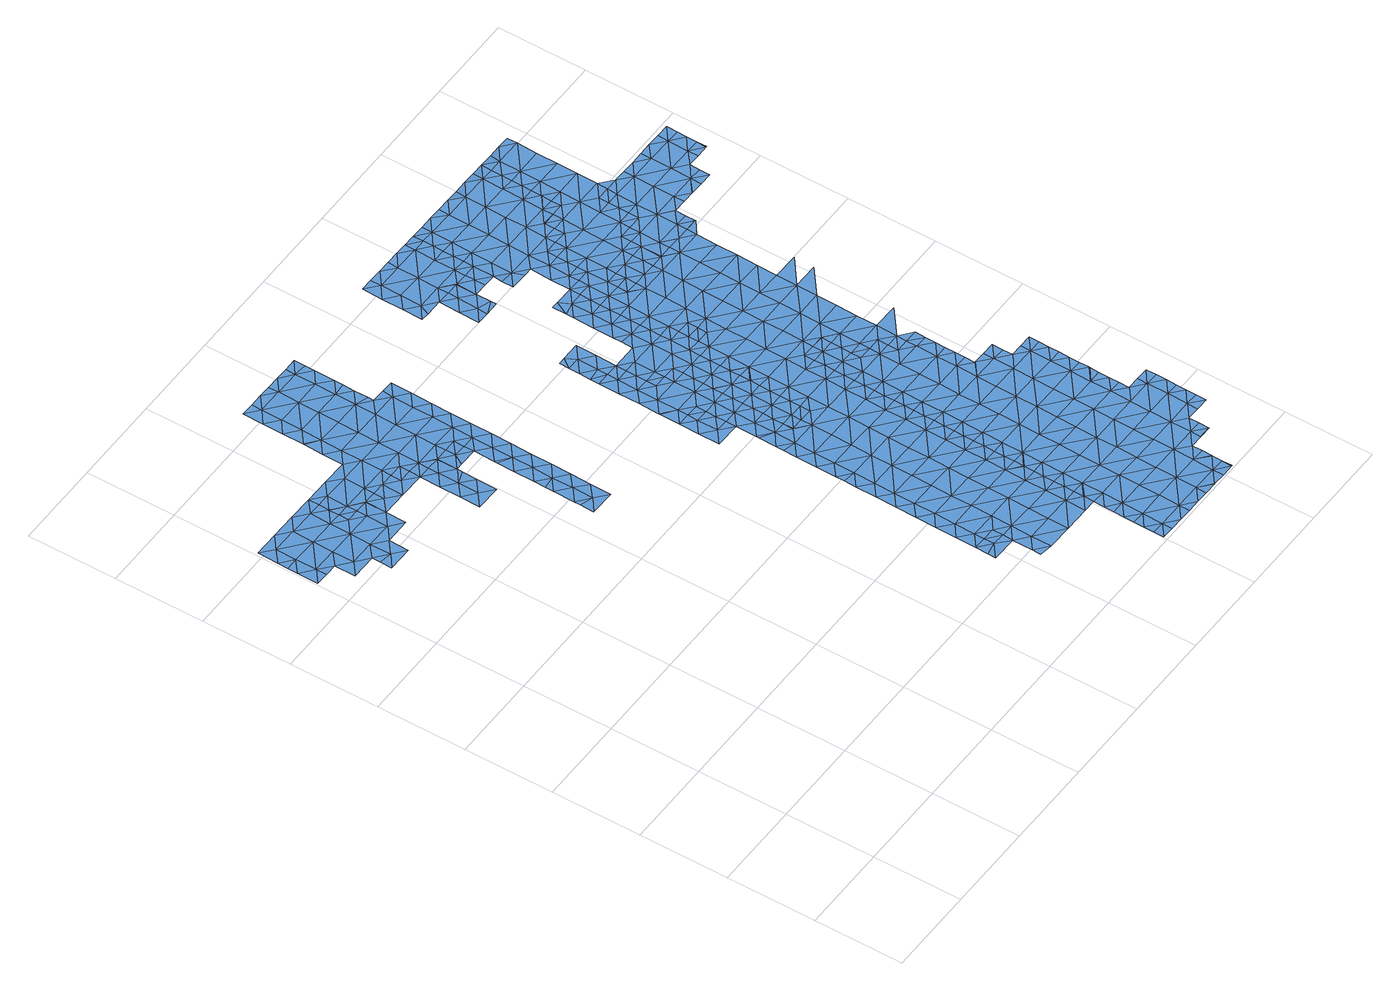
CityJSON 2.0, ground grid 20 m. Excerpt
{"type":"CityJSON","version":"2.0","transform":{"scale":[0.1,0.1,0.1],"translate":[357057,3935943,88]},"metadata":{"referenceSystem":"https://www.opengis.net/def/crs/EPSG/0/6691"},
"CityObjects":{
"waterbody1":{"type":"WaterBody","attributes":{"name":"10","class":"1140","function":"1","WaterBodyRiverFloodingRiskAttribute.description":"5","WaterBodyRiverFloodingRiskAttribute.rankOrg":"1","WaterBodyRiverFloodingRiskAttribute.adminType":"2","WaterBodyRiverFloodingRiskAttribute.scale":"L2"},"geometry":[{"type":"MultiSurface","lod":"1","boundaries":[[[0,1,2]],[[0,3,1]],[[0,4,3]],[[5,6,7]],[[5,8,6]],[[9,10,11]],[[9,12,10]],[[12,13,10]],[[14,6,15]],[[6,14,1]],[[6,16,15]],[[17,15,18]],[[14,19,1]],[[20,21,22]],[[23,20,10]],[[22,10,20]],[[21,20,24]],[[25,26,27]],[[28,29,30]],[[31,29,28]],[[32,29,31]],[[0,33,4]],[[2,26,25]],[[1,19,2]],[[1,3,7]],[[18,11,17]],[[7,6,1]],[[8,16,6]],[[24,34,21]],[[34,35,21]],[[36,35,34]],[[37,35,36]],[[11,10,22]],[[23,10,13]],[[27,38,25]],[[33,25,38]],[[0,25,33]],[[0,2,25]],[[37,39,35]],[[14,15,17]],[[14,17,19]],[[17,11,22]],[[17,22,19]],[[19,22,21]],[[19,21,35]],[[34,40,36]],[[19,35,39]],[[19,39,2]],[[2,39,41]],[[41,42,2]],[[2,42,26]],[[43,44,30]],[[44,28,30]],[[34,28,44]],[[34,44,40]],[[43,40,44]],[[4,45,3]],[[46,7,47]],[[5,7,46]],[[29,48,49]],[[49,30,29]],[[48,29,32]],[[7,3,47]],[[47,3,45]]]}]},
"waterbody2":{"type":"WaterBody","attributes":{"name":"10","class":"1140","function":"1","WaterBodyRiverFloodingRiskAttribute.description":"5","WaterBodyRiverFloodingRiskAttribute.rankOrg":"2","WaterBodyRiverFloodingRiskAttribute.adminType":"2","WaterBodyRiverFloodingRiskAttribute.scale":"L2"},"geometry":[{"type":"MultiSurface","lod":"1","boundaries":[[[50,51,52]],[[50,53,51]],[[54,55,56]],[[57,58,59]],[[60,61,62]],[[31,60,62]],[[32,31,62]],[[63,55,54]],[[64,65,66]],[[54,56,67]],[[41,37,68]],[[41,68,42]],[[42,68,26]],[[26,69,27]],[[27,69,38]],[[70,71,72]],[[73,74,75]],[[37,36,68]],[[71,76,77]],[[78,79,77]],[[80,79,81]],[[75,82,73]],[[82,83,84]],[[85,86,87]],[[86,85,88]],[[86,88,89]],[[80,87,86]],[[80,81,87]],[[90,91,92]],[[68,36,40]],[[89,83,86]],[[82,86,83]],[[82,80,86]],[[75,80,82]],[[75,79,80]],[[75,77,79]],[[77,75,71]],[[74,72,71]],[[93,72,74]],[[73,94,93]],[[95,96,97]],[[68,40,98]],[[40,43,98]],[[43,30,98]],[[68,98,99]],[[99,98,96]],[[98,100,96]],[[98,30,100]],[[53,101,51]],[[52,51,64]],[[97,102,103]],[[97,103,104]],[[104,103,91]],[[103,105,91]],[[106,105,103]],[[106,107,105]],[[108,105,107]],[[91,105,108]],[[108,92,91]],[[104,91,109]],[[91,90,109]],[[110,78,109]],[[110,111,78]],[[78,111,79]],[[111,112,79]],[[79,112,81]],[[78,104,109]],[[64,51,65]],[[101,65,51]],[[104,78,113]],[[114,113,78]],[[76,113,114]],[[76,95,113]],[[115,95,76]],[[115,116,95]],[[117,99,116]],[[63,65,101]],[[65,63,54]],[[65,54,66]],[[66,54,118]],[[118,54,67]],[[39,37,41]],[[74,73,93]],[[119,120,73]],[[82,119,73]],[[84,119,82]],[[120,94,73]],[[117,69,99]],[[117,38,69]],[[121,76,70]],[[71,70,76]],[[116,96,95]],[[121,115,76]],[[95,97,113]],[[76,114,77]],[[77,114,78]],[[113,97,104]],[[74,71,75]],[[116,99,96]],[[69,68,99]],[[26,68,69]],[[122,123,124]],[[125,124,126]],[[61,127,62]],[[128,126,124]],[[103,102,106]],[[129,107,106]],[[124,123,128]],[[59,130,123]],[[58,130,59]],[[131,58,57]],[[130,132,123]],[[123,132,128]],[[132,129,128]],[[106,128,129]],[[102,128,106]],[[102,126,128]],[[62,126,102]],[[127,126,62]],[[127,125,126]],[[122,133,123]],[[133,59,123]],[[134,59,133]],[[134,57,59]],[[135,57,134]],[[136,57,135]],[[136,56,57]],[[67,56,136]],[[56,131,57]],[[55,131,56]],[[30,49,100]],[[49,48,100]],[[48,62,137]],[[100,48,137]],[[96,100,137]],[[96,137,97]],[[97,137,102]],[[32,62,48]],[[137,62,102]]]}]},
"waterbody3":{"type":"WaterBody","attributes":{"name":"10","class":"1140","function":"1","WaterBodyRiverFloodingRiskAttribute.description":"5","WaterBodyRiverFloodingRiskAttribute.rankOrg":"1","WaterBodyRiverFloodingRiskAttribute.adminType":"2","WaterBodyRiverFloodingRiskAttribute.scale":"L2"},"geometry":[{"type":"MultiSurface","lod":"1","boundaries":[[[133,122,138]],[[139,140,141]],[[133,138,142]],[[142,138,143]],[[140,139,144]],[[143,138,127]],[[125,127,138]],[[145,61,60]],[[146,147,148]],[[147,145,31]],[[146,145,147]],[[146,143,145]],[[146,149,143]],[[144,149,146]],[[140,148,141]],[[140,146,148]],[[122,124,138]],[[143,127,61]],[[145,143,61]],[[138,124,125]],[[60,31,145]],[[140,144,146]]]}]},
"waterbody4":{"type":"WaterBody","attributes":{"name":"10","class":"1140","function":"1","WaterBodyRiverFloodingRiskAttribute.description":"5","WaterBodyRiverFloodingRiskAttribute.rankOrg":"3","WaterBodyRiverFloodingRiskAttribute.adminType":"2","WaterBodyRiverFloodingRiskAttribute.scale":"L2"},"geometry":[{"type":"MultiSurface","lod":"1","boundaries":[[[150,151,152]],[[152,151,153]],[[154,155,150]],[[153,151,156]],[[156,151,157]],[[155,157,151]],[[155,151,150]]]}]},
"waterbody5":{"type":"WaterBody","attributes":{"name":"10","class":"1140","function":"1","WaterBodyRiverFloodingRiskAttribute.description":"5","WaterBodyRiverFloodingRiskAttribute.rankOrg":"2","WaterBodyRiverFloodingRiskAttribute.adminType":"2","WaterBodyRiverFloodingRiskAttribute.scale":"L2"},"geometry":[{"type":"MultiSurface","lod":"1","boundaries":[[[158,157,159]],[[157,155,159]],[[160,161,158]],[[159,160,158]],[[162,163,164]],[[155,154,159]],[[163,165,164]],[[160,166,161]],[[161,166,167]],[[152,164,165]],[[168,160,159]],[[165,169,152]],[[169,154,150]],[[166,170,167]],[[168,159,154]],[[150,152,169]],[[171,167,170]],[[172,166,160]],[[163,173,165]],[[168,172,160]],[[168,154,169]],[[174,171,175]],[[176,169,165]],[[171,170,175]],[[166,177,170]],[[172,177,166]],[[178,174,175]],[[179,174,178]],[[180,175,170]],[[179,181,182]],[[165,173,176]],[[178,181,179]],[[169,183,168]],[[177,180,170]],[[182,181,184]],[[168,183,172]],[[169,176,185]],[[181,186,184]],[[180,187,175]],[[184,186,188]],[[175,189,178]],[[187,189,175]],[[169,185,183]],[[173,190,176]],[[191,181,178]],[[183,192,172]],[[193,188,194]],[[177,172,192]],[[188,186,194]],[[181,191,186]],[[195,196,197]],[[185,176,190]],[[195,193,196]],[[173,198,190]],[[191,178,189]],[[193,194,196]],[[177,192,199]],[[180,177,200]],[[197,201,202]],[[203,204,205]],[[183,185,206]],[[202,201,207]],[[200,177,199]],[[205,204,208]],[[187,180,200]],[[197,196,201]],[[194,186,209]],[[187,210,189]],[[185,190,206]],[[209,186,191]],[[203,211,204]],[[200,210,187]],[[212,213,198]],[[207,214,215]],[[198,213,190]],[[208,216,217]],[[218,201,196]],[[192,183,219]],[[216,208,204]],[[207,201,214]],[[213,220,190]],[[183,206,219]],[[211,221,204]],[[222,194,209]],[[223,224,217]],[[225,218,196]],[[189,226,191]],[[227,228,190]],[[196,194,225]],[[190,228,206]],[[229,230,231]],[[232,214,201]],[[199,192,233]],[[190,220,227]],[[229,215,230]],[[234,200,199]],[[235,232,201]],[[225,194,222]],[[215,214,230]],[[235,201,218]],[[236,189,210]],[[217,216,223]],[[237,209,191]],[[238,216,204]],[[192,219,233]],[[223,239,224]],[[240,241,206]],[[218,225,242]],[[224,239,243]],[[244,245,221]],[[232,246,214]],[[247,230,214]],[[206,228,240]],[[244,231,245]],[[226,189,236]],[[248,223,216]],[[219,206,241]],[[246,247,214]],[[234,199,233]],[[231,230,245]],[[249,222,209]],[[204,221,238]],[[250,242,225]],[[251,252,219]],[[219,252,233]],[[253,248,216]],[[238,253,216]],[[254,243,239]],[[210,200,255]],[[219,241,251]],[[237,191,226]],[[249,225,222]],[[256,257,230]],[[255,200,234]],[[221,245,238]],[[258,236,210]],[[256,230,247]],[[259,260,223]],[[223,260,239]],[[252,261,233]],[[259,223,248]],[[245,230,257]],[[262,263,233]],[[257,264,245]],[[265,254,239]],[[266,258,210]],[[233,261,262]],[[249,209,237]],[[234,233,263]],[[264,267,245]],[[245,268,238]],[[250,225,269]],[[270,265,239]],[[210,255,266]],[[239,260,270]],[[249,271,225]],[[272,273,234]],[[234,273,255]],[[274,248,253]],[[245,267,268]],[[275,253,238]],[[226,236,258]],[[234,263,272]],[[276,275,238]],[[226,277,237]],[[238,268,276]],[[269,225,271]],[[273,278,255]],[[278,279,255]],[[266,255,279]],[[280,281,253]],[[277,226,258]],[[237,282,249]],[[253,275,280]],[[274,253,281]],[[283,284,285]],[[279,286,266]],[[283,269,271]],[[285,269,283]],[[286,287,266]],[[266,287,258]],[[282,237,277]],[[288,271,249]],[[282,289,249]],[[287,290,258]],[[291,277,258]],[[292,284,283]],[[293,284,292]],[[290,291,258]],[[294,293,292]],[[292,295,294]],[[271,296,283]],[[297,282,277]],[[298,295,299]],[[298,294,295]],[[300,297,277]],[[300,277,291]],[[288,249,289]],[[288,296,271]],[[299,301,302]],[[296,292,283]],[[295,301,299]],[[303,301,304]],[[303,302,301]],[[305,306,282]],[[282,297,305]],[[307,304,301]],[[289,282,306]],[[292,308,295]],[[309,288,289]],[[310,311,312]],[[311,307,301]],[[310,307,311]],[[313,309,289]],[[289,306,313]],[[308,301,295]],[[314,292,296]],[[309,315,288]],[[316,317,318]],[[316,312,317]],[[315,319,288]],[[312,311,317]],[[296,288,319]],[[292,314,308]],[[320,314,296]],[[321,318,317]],[[322,320,296]],[[322,296,319]],[[311,301,323]],[[301,308,323]],[[324,308,314]],[[317,325,321]],[[326,327,328]],[[329,314,320]],[[330,324,314]],[[328,327,331]],[[332,326,328]],[[317,311,333]],[[330,314,329]],[[311,323,333]],[[334,335,336]],[[336,332,334]],[[332,328,334]],[[317,337,325]],[[331,338,328]],[[339,308,324]],[[317,333,337]],[[340,335,341]],[[323,308,339]],[[335,334,341]],[[342,340,341]],[[343,334,328]],[[344,338,345]],[[341,346,342]],[[346,347,348]],[[345,325,344]],[[348,342,346]],[[324,349,339]],[[325,337,344]],[[328,338,343]],[[347,350,351]],[[352,341,334]],[[323,339,353]],[[333,323,354]],[[346,350,347]],[[350,355,351]],[[356,357,358]],[[349,359,339]],[[338,344,343]],[[337,333,354]],[[341,360,346]],[[361,362,357]],[[323,353,354]],[[363,334,343]],[[364,355,350]],[[357,356,361]],[[359,365,339]],[[344,337,366]],[[367,368,346]],[[341,352,360]],[[369,353,339]],[[346,360,367]],[[370,371,372]],[[334,363,352]],[[350,346,368]],[[370,362,371]],[[371,359,372]],[[337,354,366]],[[362,361,371]],[[356,373,361]],[[374,375,344]],[[371,365,359]],[[376,360,352]],[[364,350,377]],[[344,366,374]],[[343,344,375]],[[350,368,377]],[[343,378,363]],[[379,376,352]],[[354,353,369]],[[373,380,361]],[[381,366,354]],[[382,383,384]],[[339,365,369]],[[385,383,373]],[[385,384,383]],[[368,386,377]],[[363,387,352]],[[388,379,352]],[[371,361,380]],[[383,380,373]],[[371,389,365]],[[381,354,369]],[[368,390,386]],[[343,375,378]],[[381,391,366]],[[392,393,394]],[[382,395,383]],[[394,377,392]],[[377,386,392]],[[387,363,378]],[[390,396,386]],[[371,380,389]],[[388,352,387]],[[374,366,397]],[[398,393,399]],[[375,374,397]],[[400,380,383]],[[393,392,399]],[[401,398,399]],[[402,392,386]],[[366,391,397]],[[396,402,386]],[[365,389,403]],[[369,365,404]],[[405,388,387]],[[406,401,399]],[[378,375,407]],[[365,403,404]],[[381,408,391]],[[409,399,392]],[[381,369,408]],[[375,397,407]],[[387,410,405]],[[402,396,411]],[[412,413,378]],[[369,404,408]],[[406,399,414]],[[378,407,412]],[[387,378,413]],[[415,414,399]],[[392,402,409]],[[387,413,410]],[[411,416,402]],[[391,408,417]],[[397,391,418]],[[399,409,415]],[[410,413,419]],[[416,420,402]],[[421,412,407]],[[420,422,402]],[[423,408,404]],[[391,417,418]],[[409,402,422]],[[407,397,421]],[[415,424,414]],[[425,419,413]],[[424,426,427]],[[427,414,424]],[[426,428,429]],[[430,413,412]],[[431,417,408]],[[397,418,421]],[[432,409,422]],[[428,426,424]],[[415,409,432]],[[425,413,433]],[[430,412,421]],[[432,434,415]],[[433,413,435]],[[415,436,424]],[[424,437,428]],[[422,438,432]],[[435,413,439]],[[413,430,439]],[[438,440,432]],[[424,436,437]],[[415,434,436]],[[441,435,439]],[[442,434,432]],[[443,432,440]],[[442,432,443]],[[439,444,441]],[[445,446,447]],[[445,437,446]],[[446,448,447]],[[437,436,446]],[[449,434,442]],[[436,434,450]],[[446,451,448]],[[450,434,449]],[[452,451,453]],[[452,448,451]],[[454,446,436]],[[455,456,457]],[[457,453,455]],[[453,451,455]],[[454,451,446]],[[436,450,458]],[[456,459,460]],[[460,459,461]],[[458,450,462]],[[456,455,459]],[[454,436,458]],[[463,455,451]],[[454,463,451]],[[464,461,459]],[[462,465,458]],[[466,459,455]],[[459,467,464]],[[468,455,463]],[[466,455,468]],[[459,466,467]],[[469,467,466]]]}]},
"waterbody6":{"type":"WaterBody","attributes":{"name":"10","class":"1140","function":"1","WaterBodyRiverFloodingRiskAttribute.description":"5","WaterBodyRiverFloodingRiskAttribute.rankOrg":"3","WaterBodyRiverFloodingRiskAttribute.adminType":"2","WaterBodyRiverFloodingRiskAttribute.scale":"L2"},"geometry":[{"type":"MultiSurface","lod":"1","boundaries":[[[211,244,221]],[[215,229,470]],[[215,470,471]],[[471,470,472]],[[470,473,472]],[[470,229,231]],[[203,472,473]],[[211,203,473]],[[473,244,211]],[[244,473,231]],[[231,473,470]]]}]},
"waterbody7":{"type":"WaterBody","attributes":{"name":"10","class":"1140","function":"1","WaterBodyRiverFloodingRiskAttribute.description":"5","WaterBodyRiverFloodingRiskAttribute.rankOrg":"1","WaterBodyRiverFloodingRiskAttribute.adminType":"2","WaterBodyRiverFloodingRiskAttribute.scale":"L2"},"geometry":[{"type":"MultiSurface","lod":"1","boundaries":[[[474,475,476]],[[477,475,478]],[[478,475,474]],[[477,479,475]],[[480,476,475]],[[265,480,479]],[[478,474,481]],[[480,475,479]],[[482,479,477]],[[254,482,243]],[[479,254,265]],[[254,479,482]]]}]},
"waterbody8":{"type":"WaterBody","attributes":{"name":"10","class":"1140","function":"1","WaterBodyRiverFloodingRiskAttribute.description":"5","WaterBodyRiverFloodingRiskAttribute.rankOrg":"1","WaterBodyRiverFloodingRiskAttribute.adminType":"2","WaterBodyRiverFloodingRiskAttribute.scale":"L2"},"geometry":[{"type":"MultiSurface","lod":"1","boundaries":[[[483,247,246]],[[310,484,307]],[[310,312,484]],[[321,325,345]],[[485,312,316]],[[259,486,260]],[[260,487,270]],[[270,487,265]],[[355,488,489]],[[351,355,489]],[[348,347,490]],[[488,491,489]],[[492,493,490]],[[293,294,483]],[[294,298,494]],[[484,312,485]],[[280,275,485]],[[274,259,248]],[[259,274,486]],[[274,281,486]],[[281,280,485]],[[235,218,242]],[[326,332,495]],[[496,495,332]],[[492,489,491]],[[490,489,492]],[[347,489,490]],[[347,351,489]],[[495,496,497]],[[497,496,498]],[[498,496,499]],[[491,488,500]],[[487,497,265]],[[487,495,497]],[[487,486,495]],[[487,260,486]],[[338,331,501]],[[345,338,501]],[[321,345,501]],[[331,327,501]],[[275,484,485]],[[484,275,276]],[[276,268,484]],[[298,299,494]],[[494,483,294]],[[494,247,483]],[[256,247,494]],[[496,332,336]],[[495,327,326]],[[285,250,269]],[[285,284,502]],[[318,321,501]],[[235,242,502]],[[503,486,281]],[[499,496,504]],[[342,348,490]],[[340,342,504]],[[299,302,505]],[[257,256,494]],[[264,505,267]],[[268,505,484]],[[503,281,485]],[[503,485,318]],[[316,318,485]],[[302,303,505]],[[303,304,505]],[[505,304,307]],[[505,307,484]],[[284,483,502]],[[293,483,284]],[[502,483,232]],[[246,232,483]],[[502,232,235]],[[267,505,268]],[[503,495,486]],[[490,504,342]],[[493,504,490]],[[493,499,504]],[[327,495,503]],[[501,327,318]],[[264,257,505]],[[494,505,257]],[[494,299,505]],[[318,327,503]],[[504,335,340]],[[335,504,496]],[[336,335,496]],[[250,285,502]],[[502,242,250]]]}]},
"waterbody9":{"type":"WaterBody","attributes":{"name":"10","class":"1140","function":"1","WaterBodyRiverFloodingRiskAttribute.description":"5","WaterBodyRiverFloodingRiskAttribute.rankOrg":"2","WaterBodyRiverFloodingRiskAttribute.adminType":"2","WaterBodyRiverFloodingRiskAttribute.scale":"L2"},"geometry":[{"type":"MultiSurface","lod":"1","boundaries":[[[506,507,508]],[[509,508,507]],[[509,510,508]],[[511,512,513]],[[514,515,516]],[[514,517,515]],[[518,517,514]],[[508,519,518]],[[510,519,508]],[[520,508,518]],[[521,520,522]],[[523,522,520]],[[524,525,526]],[[526,525,520]],[[527,524,526]],[[528,529,530]],[[526,530,529]],[[526,518,530]],[[514,528,530]],[[531,528,514]],[[508,520,521]],[[520,518,526]],[[518,514,530]],[[532,515,517]],[[516,531,514]],[[517,533,532]],[[534,519,510]],[[508,521,506]],[[529,527,526]],[[523,520,525]],[[512,511,535]],[[511,533,535]],[[518,535,517]],[[518,519,535]],[[536,535,519]],[[517,535,533]],[[536,512,535]],[[536,519,534]]]}]},
"waterbody10":{"type":"WaterBody","attributes":{"name":"10","class":"1140","function":"1","WaterBodyRiverFloodingRiskAttribute.description":"5","WaterBodyRiverFloodingRiskAttribute.rankOrg":"3","WaterBodyRiverFloodingRiskAttribute.adminType":"2","WaterBodyRiverFloodingRiskAttribute.scale":"L2"},"geometry":[{"type":"MultiSurface","lod":"1","boundaries":[[[537,538,539]],[[538,540,539]],[[541,542,543]],[[544,543,542]],[[544,545,543]],[[546,547,548]],[[547,549,548]],[[550,549,547]],[[551,552,553]],[[552,551,554]],[[555,556,557]],[[555,558,556]],[[555,559,558]],[[555,551,559]],[[551,555,560]],[[558,559,561]],[[561,559,562]],[[559,563,562]],[[564,565,547]],[[565,566,550]],[[370,372,567]],[[372,359,349]],[[329,567,330]],[[349,330,567]],[[324,330,349]],[[568,569,570]],[[570,571,568]],[[571,570,572]],[[570,573,572]],[[573,574,572]],[[573,575,574]],[[576,572,574]],[[574,577,576]],[[574,578,539]],[[577,543,579]],[[577,579,580]],[[581,580,579]],[[580,581,582]],[[583,582,581]],[[584,582,583]],[[584,585,582]],[[585,584,586]],[[584,587,586]],[[587,584,588]],[[589,587,588]],[[590,587,589]],[[263,587,590]],[[263,262,587]],[[241,591,586]],[[251,241,586]],[[251,586,252]],[[261,252,587]],[[262,261,587]],[[272,590,273]],[[590,592,273]],[[278,273,592]],[[272,263,590]],[[592,590,589]],[[589,588,593]],[[593,588,594]],[[588,583,594]],[[593,594,546]],[[581,546,594]],[[581,595,546]],[[589,593,552]],[[252,586,587]],[[586,591,585]],[[582,585,568]],[[584,583,588]],[[594,583,581]],[[571,580,582]],[[571,576,580]],[[579,595,581]],[[579,545,595]],[[545,596,595]],[[596,597,595]],[[580,576,577]],[[571,572,576]],[[568,571,582]],[[591,568,585]],[[241,240,591]],[[598,599,600]],[[599,601,600]],[[599,556,601]],[[600,601,602]],[[602,601,603]],[[604,603,601]],[[605,558,561]],[[606,563,607]],[[608,607,563]],[[382,609,395]],[[609,382,602]],[[382,384,602]],[[610,358,611]],[[319,315,611]],[[315,309,611]],[[598,611,309]],[[610,611,598]],[[384,385,610]],[[384,610,600]],[[605,612,558]],[[558,612,601]],[[612,604,601]],[[609,602,603]],[[602,384,600]],[[598,600,610]],[[598,309,313]],[[372,349,567]],[[606,562,563]],[[556,558,601]],[[560,555,557]],[[557,291,560]],[[300,291,557]],[[560,291,290]],[[589,554,592]],[[552,554,589]],[[553,559,551]],[[552,593,549]],[[565,550,547]],[[549,593,548]],[[548,593,546]],[[613,564,547]],[[579,543,545]],[[537,539,578]],[[574,575,578]],[[614,615,575]],[[616,617,618]],[[619,618,617]],[[619,620,618]],[[619,621,620]],[[622,621,619]],[[621,622,623]],[[624,623,622]],[[625,619,617]],[[625,626,619]],[[622,626,627]],[[627,628,622]],[[212,629,213]],[[212,630,629]],[[618,629,630]],[[629,618,569]],[[618,631,569]],[[569,631,632]],[[632,631,633]],[[631,620,633]],[[540,634,539]],[[632,633,573]],[[635,573,633]],[[635,614,573]],[[636,614,635]],[[637,638,639]],[[640,637,641]],[[641,642,640]],[[643,642,641]],[[643,644,642]],[[645,644,643]],[[643,621,646]],[[621,643,633]],[[647,646,621]],[[648,615,649]],[[615,648,575]],[[575,648,650]],[[650,578,575]],[[645,643,646]],[[643,641,633]],[[639,641,637]],[[639,651,641]],[[641,651,635]],[[651,652,635]],[[636,635,652]],[[614,575,573]],[[633,641,635]],[[573,570,632]],[[569,632,570]],[[624,622,628]],[[621,623,647]],[[619,626,622]],[[621,633,620]],[[618,620,631]],[[616,618,630]],[[613,653,654]],[[547,653,613]],[[547,546,653]],[[655,549,550]],[[656,549,655]],[[656,552,549]],[[553,552,656]],[[657,554,551]],[[554,657,592]],[[592,657,279]],[[286,279,657]],[[657,560,287]],[[290,287,560]],[[557,297,300]],[[297,557,658]],[[658,557,556]],[[656,563,559]],[[563,656,659]],[[660,659,655]],[[566,661,550]],[[661,662,655]],[[662,663,655]],[[362,567,664]],[[567,362,370]],[[329,320,567]],[[322,664,320]],[[322,319,664]],[[240,228,591]],[[228,665,591]],[[227,665,228]],[[591,665,568]],[[568,665,569]],[[577,574,666]],[[539,666,574]],[[539,634,666]],[[577,666,543]],[[666,667,543]],[[313,306,598]],[[306,658,598]],[[306,305,658]],[[305,297,658]],[[599,598,658]],[[356,358,610]],[[358,664,611]],[[664,319,611]],[[358,357,664]],[[373,356,610]],[[385,373,610]],[[664,567,320]],[[357,362,664]],[[663,660,655]],[[563,659,608]],[[599,658,556]],[[286,657,287]],[[279,278,592]],[[657,551,560]],[[559,553,656]],[[659,656,655]],[[655,550,661]],[[595,653,546]],[[595,668,653]],[[668,669,653]],[[669,654,653]],[[597,668,595]],[[667,541,543]],[[667,666,670]],[[670,666,634]],[[220,213,665]],[[213,629,665]],[[665,629,569]],[[227,220,665]]]}]},
"waterbody11":{"type":"WaterBody","attributes":{"name":"10","class":"1140","function":"1","WaterBodyRiverFloodingRiskAttribute.description":"5","WaterBodyRiverFloodingRiskAttribute.rankOrg":"1","WaterBodyRiverFloodingRiskAttribute.adminType":"2","WaterBodyRiverFloodingRiskAttribute.scale":"L2"},"geometry":[{"type":"MultiSurface","lod":"1","boundaries":[[[671,448,672]],[[671,447,448]],[[445,447,671]],[[456,673,674]],[[675,676,677]],[[678,679,680]],[[506,521,678]],[[523,525,676]],[[525,681,676]],[[681,677,676]],[[677,681,682]],[[683,684,507]],[[685,686,680]],[[680,507,678]],[[507,506,678]],[[687,688,673]],[[522,523,676]],[[673,456,460]],[[689,674,673]],[[689,672,674]],[[690,672,689]],[[690,691,672]],[[690,692,691]],[[692,690,693]],[[684,692,693]],[[683,692,684]],[[692,683,686]],[[686,683,680]],[[683,507,680]],[[509,507,684]],[[509,684,510]],[[684,694,510]],[[534,510,694]],[[695,696,697]],[[696,401,697]],[[698,699,700]],[[701,698,700]],[[702,698,701]],[[702,701,688]],[[406,414,703]],[[427,703,414]],[[427,426,703]],[[428,437,671]],[[437,445,671]],[[428,671,429]],[[691,429,671]],[[691,426,429]],[[691,703,426]],[[697,703,691]],[[401,703,697]],[[703,401,406]],[[398,401,696]],[[697,686,695]],[[704,696,695]],[[695,686,705]],[[706,705,686]],[[686,685,706]],[[707,708,677]],[[708,675,677]],[[678,675,679]],[[521,675,678]],[[522,675,521]],[[708,707,709]],[[684,693,694]],[[692,697,691]],[[671,672,691]],[[690,689,693]],[[672,453,674]],[[689,673,701]],[[457,456,674]],[[460,461,673]],[[688,701,673]],[[687,673,461]],[[701,700,710]],[[707,677,682]],[[694,693,710]],[[710,693,689]],[[689,701,710]],[[699,711,700]],[[697,692,686]],[[674,453,457]],[[452,453,672]],[[448,452,672]],[[522,676,675]],[[694,712,536]],[[364,377,713]],[[696,704,713]],[[534,694,536]],[[536,712,512]],[[712,513,512]],[[713,355,364]],[[704,355,713]],[[696,393,398]],[[393,696,713]],[[394,393,713]],[[377,394,713]],[[714,513,712]],[[712,710,700]],[[712,694,710]],[[700,711,712]],[[711,714,712]]]}]},
"waterbody12":{"type":"WaterBody","attributes":{"name":"10","class":"1140","function":"1","WaterBodyRiverFloodingRiskAttribute.description":"5","WaterBodyRiverFloodingRiskAttribute.rankOrg":"1","WaterBodyRiverFloodingRiskAttribute.adminType":"2","WaterBodyRiverFloodingRiskAttribute.scale":"L2"},"geometry":[{"type":"MultiSurface","lod":"1","boundaries":[[[715,716,717]],[[716,718,717]],[[719,720,718]],[[721,720,719]],[[720,721,722]],[[723,722,721]],[[724,725,726]],[[725,724,727]],[[728,723,729]],[[729,723,730]],[[728,731,723]],[[732,388,405]],[[405,410,732]],[[733,433,435]],[[733,435,717]],[[425,433,733]],[[419,425,733]],[[720,733,717]],[[719,734,721]],[[718,720,717]],[[717,435,441]],[[735,736,737]],[[723,731,738]],[[730,723,721]],[[734,730,721]],[[440,739,720]],[[739,733,720]],[[733,739,416]],[[733,416,419]],[[419,416,410]],[[410,416,732]],[[732,416,411]],[[411,396,732]],[[396,388,732]],[[444,715,441]],[[376,379,740]],[[390,368,740]],[[438,739,440]],[[727,465,725]],[[741,742,743]],[[441,715,717]],[[744,742,741]],[[744,745,742]],[[745,726,742]],[[746,726,745]],[[746,724,726]],[[450,449,462]],[[462,449,747]],[[462,747,465]],[[465,747,725]],[[438,422,739]],[[420,739,422]],[[420,416,739]],[[740,396,390]],[[396,740,388]],[[379,388,740]],[[740,368,367]],[[367,376,740]],[[360,376,367]],[[748,722,723]],[[748,725,722]],[[748,723,749]],[[738,749,723]],[[750,751,735]],[[750,742,751]],[[751,742,748]],[[748,749,751]],[[749,752,751]],[[751,736,735]],[[752,736,751]],[[753,720,722]],[[753,440,720]],[[725,748,726]],[[443,440,753]],[[722,725,753]],[[449,442,747]],[[726,748,742]],[[743,742,750]],[[747,753,725]],[[747,442,753]],[[442,443,753]]]}]}
},
"vertices":[
[89,1387,10],[88,1341,10],[145,1340,10],[32,1388,10],[61,1411,10],[3,1319,10],[31,1296,10],[31,1342,10],[2,1273,10],[115,1206,10],[143,1201,10],[115,1224,10],[114,1179,10],[170,1178,10],[87,1295,10],[58,1272,10],[32,1272,10],[87,1248,10],[58,1225,10],[144,1294,10],[171,1223,10],[200,1246,10],[143,1247,10],[170,1179,10],[228,1223,10],[146,1386,10],[173,1363,10],[174,1385,10],[285,1268,10],[314,1291,10],[286,1315,10],[342,1267,10],[343,1291,10],[118,1410,10],[229,1269,10],[201,1293,10],[229,1316,10],[201,1316,10],[174,1409,10],[173,1317,10],[230,1316,10],[173,1339,10],[173,1362,10],[258,1315,10],[257,1292,10],[5,1411,10],[3,1342,10],[4,1365,10],[343,1314,10],[314,1314,10],
[450,942,10],[479,964,10],[451,973,10],[506,941,10],[480,1057,10],[509,1079,10],[481,1103,10],[482,1150,10],[510,1173,10],[482,1196,10],[370,1267,10],[398,1266,10],[371,1290,10],[508,1034,10],[451,988,10],[480,1011,10],[452,1035,10],[453,1080,10],[201,1339,10],[202,1385,10],[289,1499,10],[318,1522,10],[290,1546,10],[319,1614,10],[318,1568,10],[375,1567,10],[317,1476,10],[374,1521,10],[430,1474,10],[431,1520,10],[432,1567,10],[460,1543,10],[376,1614,10],[404,1636,10],[376,1636,10],[461,1610,10],[432,1613,10],[461,1589,10],[461,1635,10],[433,1635,10],[489,1450,10],[486,1427,10],[515,1450,10],[290,1592,10],[291,1638,10],[316,1430,10],[315,1383,10],[372,1382,10],[258,1338,10],[259,1384,10],[315,1337,10],[507,987,10],[428,1335,10],[429,1381,10],[430,1428,10],[485,1380,10],[485,1334,10],[513,1357,10],[514,1403,10],[458,1451,10],[459,1464,10],[459,1496,10],[460,1522,10],[373,1429,10],[374,1475,10],[288,1453,10],[287,1407,10],[231,1408,10],[452,1054,10],[348,1637,10],[320,1637,10],[289,1497,10],[455,1242,10],[483,1242,10],[455,1266,10],[427,1266,10],[427,1289,10],[399,1266,10],[484,1288,10],[512,1311,10],[511,1218,10],[509,1126,10],[512,1265,10],[455,1219,10],[454,1173,10],[454,1166,10],[453,1127,10],[371,1336,10],
[427,1243,10],[396,1128,10],[368,1152,10],[340,1129,10],[414,1220,10],[398,1220,10],[397,1174,10],[370,1244,10],[369,1198,10],[341,1221,10],[341,1175,10],[397,1208,10],
[836,265,7],[808,266,7],[835,242,7],[779,243,7],[836,289,7],[808,289,7],[779,261,7],[780,290,7],
[781,336,7],[808,312,7],[809,358,7],[781,382,7],[834,177,7],[863,173,7],[835,197,7],[863,219,7],[810,404,7],[782,428,7],[865,311,7],[864,265,7],[811,451,7],[783,475,7],[866,358,7],[919,172,7],[784,520,7],[811,497,7],[920,218,7],[866,404,7],[812,543,7],[784,567,7],[867,450,7],[813,590,7],[785,593,7],[922,311,7],[785,613,7],[921,264,7],[813,636,7],[868,496,7],[786,659,7],[869,542,7],[977,217,7],[869,589,7],[922,357,7],[786,705,7],[814,682,7],[787,734,7],[815,728,7],[787,752,7],[976,171,7],[923,403,7],[924,449,7],[816,774,7],[788,791,7],[733,937,7],[762,960,7],[734,981,7],[978,263,7],[788,798,7],[734,984,7],[870,635,7],[925,495,7],[762,937,7],[1005,171,7],[1005,193,7],[816,820,7],[789,844,7],[763,1007,7],[735,1030,7],[843,751,7],[978,310,7],[1005,194,7],[790,936,7],[871,681,7],[763,1053,7],[735,1076,7],[872,727,7],[926,588,7],[1005,217,7],[1006,239,7],[789,867,7],[817,867,7],[789,891,7],[844,797,7],[979,356,7],[980,402,7],[844,774,7],[925,541,7],[927,634,7],[819,959,7],[764,1099,7],[1006,263,7],[1006,286,7],[844,751,7],[736,1122,7],[790,913,7],[818,913,7],[845,820,7],[845,843,7],[792,1029,7],[928,680,7],[872,751,7],[1007,309,7],[1007,332,7],[819,1006,7],[765,1122,7],[980,448,7],[845,867,7],[846,890,7],[982,540,7],[792,1052,7],[792,1075,7],[1007,333,7],[1008,355,7],[1008,378,7],[846,913,7],[793,1121,7],[981,494,7],[846,935,7],[846,936,7],[901,750,7],[793,1098,7],[928,727,7],[1008,401,7],[1009,425,7],[820,1029,7],[847,982,7],[847,959,7],[983,587,7],[1009,448,7],[1009,471,7],[848,1005,7],[848,1028,7],[983,633,7],[929,773,7],[901,796,7],[901,773,7],[1010,494,7],[1010,517,7],[985,726,7],[984,679,7],[1011,540,7],[1011,563,7],[930,819,7],[902,819,7],[902,842,7],[930,865,7],[986,772,7],[1012,610,7],[902,866,7],[903,888,7],[1011,587,7],[931,911,7],[903,889,7],[903,912,7],[903,934,7],[1012,633,7],[1012,655,7],[903,935,7],[987,864,7],[1013,702,7],[904,958,7],[932,957,7],[904,981,7],[1013,679,7],[986,818,7],[1013,725,7],[905,1004,7],[933,1004,7],[905,1028,7],[1014,748,7],[1015,794,7],[933,1027,7],[1014,771,7],[988,910,7],[1015,841,7],[961,1027,7],[906,1096,7],[906,1073,7],[934,1096,7],[1015,817,7],[1015,840,7],[934,1073,7],[906,1120,7],[989,956,7],[935,1142,7],[907,1166,7],[907,1143,7],[989,1003,7],[962,1072,7],[1044,863,7],[908,1189,7],[936,1189,7],[908,1212,7],[991,1095,7],[990,1049,7],[962,1049,7],[936,1235,7],[909,1258,7],[908,1235,7],[1043,840,7],[937,1281,7],[909,1282,7],[992,1188,7],[1045,909,7],[1045,955,7],[909,1305,7],[1099,747,7],[1070,770,7],[1070,748,7],[1072,840,7],[964,1211,7],[1099,770,7],[1071,793,7],[992,1142,7],[938,1304,7],[1100,862,7],[1046,1002,7],[965,1234,7],[965,1257,7],[1101,908,7],[1071,816,7],[1100,816,7],[1072,839,7],[1127,747,7],[1047,1048,7],[1047,1094,7],[965,1211,7],[966,1304,7],[1048,1141,7],[993,1210,7],[1156,769,7],[1102,955,7],[1154,700,7],[1155,723,7],[1126,700,7],[1127,723,7],[994,1280,7],[1049,1187,7],[1021,1210,7],[1156,815,7],[993,1257,7],[1103,1001,7],[995,1326,7],[966,1350,7],[966,1327,7],[1183,699,7],[1022,1256,7],[1103,1047,7],[967,1373,7],[995,1372,7],[1212,768,7],[967,1396,8],[1050,1279,7],[1157,862,7],[1158,908,7],[1049,1209,7],[996,1396,8],[1104,1093,7],[1159,954,7],[1051,1325,7],[1077,1209,7],[1050,1256,7],[1105,1140,7],[1106,1186,7],[1024,1395,8],[1052,1371,7],[1078,1256,7],[1159,1000,7],[1160,1046,7],[1078,1209,7],[1079,1279,7],[1161,1092,7],[1079,1302,7],[1215,953,7],[1053,1418,8],[1106,1209,7],[1025,1441,8],[1025,1418,8],[1053,1441,8],[1025,1442,8],[1162,1139,7],[1216,999,7],[1108,1324,7],[1134,1208,8],[1109,1370,7],[1135,1208,8],[1109,1417,8],[1081,1441,8],[1107,1302,7],[1162,1185,8],[1136,1301,8],[1163,1208,8],[1137,1347,8],[1136,1324,8],[1191,1207,8],[1081,1464,8],[1110,1463,8],[1082,1486,8],[1082,1487,8],[1137,1370,8],[1137,1393,8],[1111,1509,8],[1082,1510,8],[1083,1533,8],[1167,1462,9],[1112,1556,8],[1083,1579,8],[1083,1556,8],[1166,1416,9],[1112,1602,8],[1084,1602,8],[1084,1625,9],[1166,1393,8],[1167,1508,9],[1113,1624,9],[1194,1392,8],[1169,1601,9],[1141,1624,9],[1168,1555,9],[1169,1624,9],
[761,868,7],[732,845,7],[732,892,7],[761,914,7],
[753,1214,7],[766,1191,7],[795,1214,7],[737,1169,7],[737,1191,7],[765,1145,7],[794,1168,7],[738,1214,7],[736,1143,7],
[873,819,7],[875,958,7],[876,1005,7],[820,1052,7],[821,1098,7],[868,1306,7],[880,1282,7],[880,1235,7],[852,1275,7],[852,1259,7],[851,1213,7],[874,866,7],[878,1097,7],[878,1143,7],[849,1121,7],[850,1147,7],[850,1167,7],[852,1306,7],[933,1050,7],[872,773,7],[877,1051,7],[879,1189,7],[875,912,7],
[827,1490,9],[855,1490,9],[828,1514,9],[856,1513,9],[856,1536,9],[829,1629,10],[857,1606,9],[857,1629,9],[716,1608,9],[744,1630,10],[716,1631,10],[772,1607,9],[772,1561,9],[828,1560,9],[771,1515,9],[799,1491,9],[798,1491,9],[771,1491,9],[705,1492,9],[742,1492,9],[714,1515,9],[686,1493,9],[687,1586,9],[687,1539,9],[715,1562,9],[688,1631,10],[773,1630,10],[801,1629,10],[856,1560,9],[829,1606,9],[857,1583,9],
[1316,142,7],[1344,142,7],[1316,166,7],[1344,165,7],[1346,257,7],[1346,280,7],[1317,258,7],[1318,281,7],[1289,281,7],[1206,352,7],[1263,397,7],[1206,398,7],[1207,445,7],[1264,444,7],[1095,493,7],[1150,446,7],[1151,492,7],[1094,447,7],[1095,539,7],[1096,585,7],[1039,586,7],[1153,584,7],[1152,538,7],[1039,539,7],[1180,561,7],[1181,561,7],[1209,537,7],[1291,397,7],[1291,420,7],[1292,443,7],[1043,817,7],[1090,215,7],[1089,169,7],[1146,168,7],[1147,214,7],[1203,167,7],[1202,121,7],[1259,166,7],[1259,120,7],[1203,213,7],[1260,213,7],[1287,143,7],[1261,259,7],[1204,259,7],[1205,306,7],[1147,260,7],[1148,307,7],[1092,308,7],[1091,261,7],[1035,309,7],[1036,355,7],[1092,354,7],[1093,400,7],[1036,401,7],[1034,262,7],[1037,447,7],[1150,399,7],[1149,353,7],[1262,305,7],[1289,282,7],[1290,305,7],[1041,678,7],[1097,631,7],[1097,677,7],[1153,630,7],[1154,676,7],[1182,653,7],[1181,630,7],[1181,584,7],[1209,560,7],[1237,560,7],[1237,536,7],[1182,676,7],[1098,724,7],[1042,725,7],[1181,607,7],[1291,374,7],[1230,97,7],[1258,97,7],[1004,124,7],[1003,101,7],[1032,124,7],[1031,77,7],[1088,77,7],[1087,31,7],[1030,31,7],[1058,8,7],[1030,8,7],[1003,78,7],[1003,55,7],[1002,32,7],[1002,9,7],[1033,170,7],[1004,147,7],[1089,123,7],[1145,122,7],[1145,76,7],[1345,188,7],[1201,75,7],[1230,74,7],[1228,5,7],[1229,5,7],[1229,28,7],[1200,5,7],[1200,29,7],[1172,6,7],[1144,30,7],[1171,6,7],[1143,6,7],[1115,7,7],[1087,7,7],[1286,97,7],[1286,96,7],[1287,119,7],[1229,51,7],[1229,52,7],[1262,351,7],[1291,373,7],[1264,490,7],[1208,491,7],[1038,493,7],[1040,632,7],[1237,513,7],[1265,513,7],[1292,467,7],[1293,489,7],[1293,512,7],[1042,771,7],[1033,216,7],[1317,212,7],[1346,234,7],[1290,328,7],[1290,351,7],[1345,211,7],
[1053,1464,8],[1054,1510,8],[1056,1603,8],[1055,1557,8],[798,1445,9],[770,1469,9],[769,1422,9],[827,1468,9],[828,1445,9],[855,1444,9],[741,1446,9],[740,1400,9],[883,1467,8],[884,1513,8],[854,1424,8],[883,1421,8],[1056,1625,9],[1028,1626,9],[998,1558,8],[997,1511,8],[997,1465,8],[940,1466,8],[941,1512,8],[885,1559,8],[911,1397,8],[939,1373,7],[939,1420,8],[971,1627,9],[943,1627,9],[942,1604,8],[999,1604,8],[999,1626,9],[996,1419,8],[910,1350,7],[893,1397,8],[854,1398,8],[767,1399,9],[798,1412,9],[798,1399,9],[942,1558,8],[915,1628,9],[886,1605,8],[938,1327,7],[886,1628,9],
[1191,1208,8],[1191,1230,8],[1163,1231,8],[1191,1254,8],[1192,1254,8],[1164,1277,8],[1220,1277,8],[1221,1323,8],[1277,1276,8],[1251,1391,8],[1222,1369,8],[1279,1368,8],[1222,1392,8],[1277,1252,8],[1249,1253,8],[1248,1253,8],[1305,1252,8],[1050,1233,7],[1106,1232,7],[1220,1253,8],[1363,1320,8],[1362,1298,8],[1363,1298,8],[1305,1275,8],[1107,1278,7],[993,1234,7],[1364,1390,8],[1335,1367,8],[1364,1366,8],[1336,1390,8],[1307,1391,8],[1279,1391,8],[1165,1370,8],[1278,1322,8],[1306,1298,8],[1363,1343,8],[1334,1321,8],[1334,1298,8],[1164,1324,8]
]}
